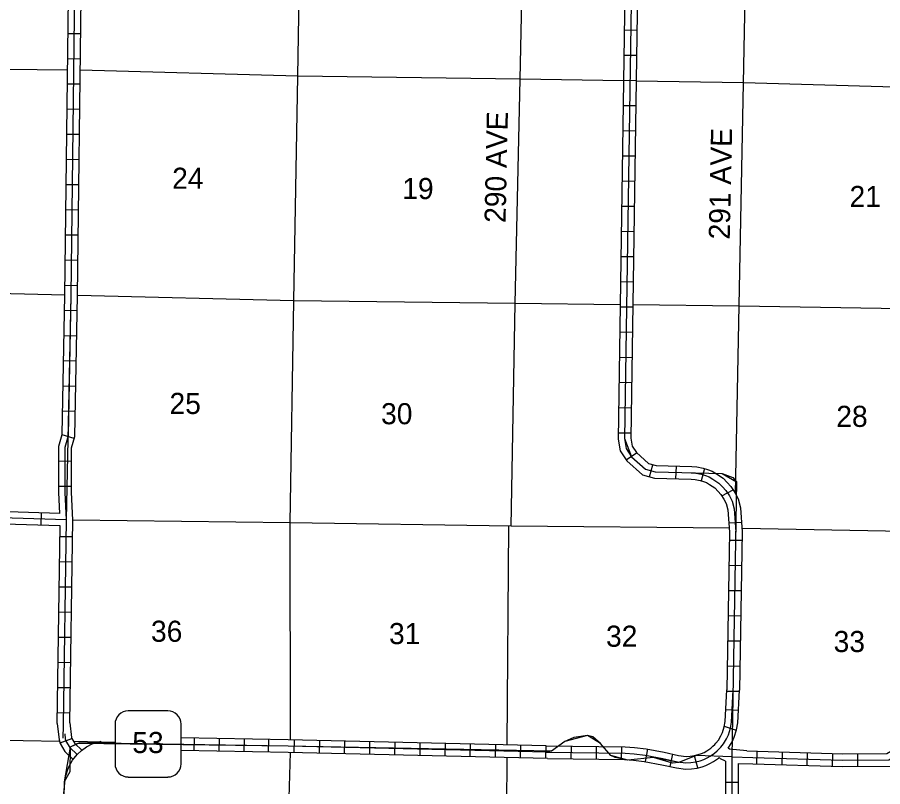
# Model space of a CAD drawing. Extents: x 949579 to 1405056, y 15751001 to 16136518.
# Drawn here: x 1276833 to 1297349, y 15858988 to 15877217 of the extents above; entities that cross this region are included whole.
import ezdxf

# ---------------------------------------------------------------- set-up
doc = ezdxf.new("R2010")
doc.units = 0
for name, color, linetype in [('L13', 7, 'Continuous'), ('L14', 7, 'Continuous'), ('L3', 7, 'Continuous'), ('L30', 7, 'Continuous'), ('L7', 7, 'Continuous'), ('L8', 7, 'Continuous')]:
    doc.layers.add(name, color=color, linetype=linetype)

msp = doc.modelspace()

# ---------------------------------------------------------------- linework, layer by layer
at = {"layer": 'L13'}
for p, q in [((1293862, 15865930), (1294093, 15877965)), ((1277956, 15870636), (1272980, 15870746)), ((1288450, 15859977), (1288485, 15865160)), ((1288380, 15849399), (1288448, 15859677))]:
    msp.add_line(p, q, dxfattribs=at)
for points in [[(1283312, 15860100), (1283305, 15865242), (1283389, 15870500), (1283483, 15875824), (1283567, 15881065), (1283595, 15883272)], [(1288542, 15865160), (1288635, 15870434), (1288753, 15875749), (1288862, 15880990), (1288880, 15881834)], [(1278023, 15875968), (1272969, 15876023), (1270865, 15876066)], [(1291206, 15875711), (1288753, 15875749), (1283483, 15875824), (1278323, 15875963)], [(1305497, 15875471), (1304555, 15875484), (1299284, 15875517), (1294048, 15875666), (1291506, 15875706)], [(1291126, 15870406), (1288635, 15870434), (1283389, 15870500), (1278256, 15870629)], [(1304460, 15870226), (1299242, 15870283), (1293947, 15870375), (1291426, 15870403)], [(1293719, 15865110), (1288542, 15865160), (1283305, 15865242), (1278147, 15865307)], [(1301620, 15864939), (1299116, 15865010), (1294029, 15865106)], [(1277832, 15860061), (1272656, 15860151), (1267386, 15860259), (1262117, 15860409), (1256873, 15860508), (1251470, 15860627), (1250413, 15860658)], [(1279151, 15860038), (1278171, 15860055)], [(1283070, 15849517), (1283161, 15854693), (1283308, 15859801)]]:
    msp.add_lwpolyline(points, dxfattribs=at)
at = {"layer": 'L3'}
for p, q in [((1291225, 15876920), (1291523, 15876916)), ((1291216, 15876324), (1291514, 15876319)), ((1291207, 15875727), (1291505, 15875723)), ((1291198, 15875131), (1291496, 15875126)), ((1291189, 15874534), (1291487, 15874530)), ((1291180, 15873938), (1291478, 15873933)), ((1291171, 15873341), (1291469, 15873337)), ((1291162, 15872744), (1291460, 15872740)), ((1291153, 15872148), (1291451, 15872143)), ((1291144, 15871551), (1291442, 15871547)), ((1291135, 15870955), (1291433, 15870950)), ((1291126, 15870358), (1291424, 15870354)), ((1291117, 15869762), (1291415, 15869757)), ((1291108, 15869165), (1291406, 15869161)), ((1291099, 15868569), (1291398, 15868564)), ((1291090, 15867972), (1291389, 15867968)), ((1291081, 15867376), (1291380, 15867371)), ((1291266, 15866734), (1291514, 15866901)), ((1291824, 15866330), (1291901, 15866618)), ((1292443, 15866285), (1292462, 15866582)), ((1293051, 15866241), (1293131, 15866535)), ((1293535, 15865881), (1293802, 15866021)), ((1293702, 15865239), (1294002, 15865259)), ((1293715, 15864832), (1294013, 15864827)), ((1293705, 15864236), (1294003, 15864231)), ((1293694, 15863639), (1293993, 15863634)), ((1293684, 15863043), (1293982, 15863038)), ((1293674, 15862446), (1293972, 15862441)), ((1293664, 15861850), (1293962, 15861845)), ((1293654, 15861253), (1293952, 15861248)), ((1280404, 15860783), (1279464, 15860783)), ((1293932, 15860795), (1293635, 15860810)), ((1279151, 15860469), (1279151, 15859530)), ((1280717, 15859530), (1280717, 15860469)), ((1293882, 15860323), (1293597, 15860413)), ((1283256, 15860102), (1280717, 15860142)), ((1281028, 15859838), (1281033, 15860136)), ((1281621, 15859828), (1281626, 15860127)), ((1282214, 15859819), (1282219, 15860117)), ((1282790, 15859810), (1282795, 15860108)), ((1283398, 15859799), (1283405, 15860097)), ((1283995, 15859785), (1284002, 15860083)), ((1284591, 15859770), (1284598, 15860069)), ((1285187, 15859756), (1285194, 15860054)), ((1285784, 15859742), (1285791, 15860040)), ((1286380, 15859728), (1286387, 15860026)), ((1286977, 15859713), (1286984, 15860011)), ((1287573, 15859699), (1287580, 15859997)), ((1288169, 15859685), (1288177, 15859983)), ((1288766, 15859670), (1288773, 15859969)), ((1289362, 15859656), (1289369, 15859954)), ((1289964, 15859648), (1289968, 15859947)), ((1290561, 15859641), (1290565, 15859939)), ((1291158, 15859633), (1291161, 15859932)), ((1283252, 15859802), (1280717, 15859842)), ((1291725, 15859583), (1291781, 15859876)), ((1292307, 15859467), (1292370, 15859758)), ((1292966, 15859435), (1292890, 15859723)), ((1279464, 15859217), (1280404, 15859217))]:
    msp.add_line(p, q, dxfattribs=at)
for points in [[(1291238, 15877821), (1291078, 15867224), (1291124, 15866945), (1291282, 15866708), (1291652, 15866375), (1291936, 15866299), (1292808, 15866276)], [(1291538, 15877844), (1291379, 15867246), (1291409, 15867058), (1291511, 15866906), (1291799, 15866646), (1291979, 15866598), (1292822, 15866576)], [(1292822, 15866576), (1292939, 15866568), (1293092, 15866537), (1293195, 15866506), (1293304, 15866464), (1293407, 15866404), (1293565, 15866296), (1293663, 15866192), (1293749, 15866103), (1293845, 15865955), (1293923, 15865807), (1293979, 15865595), (1294017, 15865028)], [(1292808, 15866276), (1292900, 15866270), (1293020, 15866246), (1293098, 15866222), (1293173, 15866193), (1293246, 15866150), (1293369, 15866066), (1293445, 15865985), (1293513, 15865915), (1293586, 15865804), (1293641, 15865697), (1293681, 15865546), (1293717, 15865020)], [(1292812, 15866426), (1292919, 15866419), (1293056, 15866391), (1293146, 15866364), (1293238, 15866329), (1293326, 15866277), (1293467, 15866181), (1293554, 15866089), (1293631, 15866009), (1293715, 15865879), (1293782, 15865752), (1293830, 15865571), (1293868, 15865017)], [(1293717, 15865020), (1293653, 15861283)], [(1294017, 15865028), (1293953, 15861273)], [(1289370, 15859805), (1291240, 15859781), (1291456, 15859765), (1291718, 15859736), (1292140, 15859656), (1292484, 15859581), (1292680, 15859557), (1292800, 15859558), (1292920, 15859577), (1293022, 15859604), (1293105, 15859633), (1293185, 15859668), (1293261, 15859711), (1293364, 15859785), (1293423, 15859834), (1293475, 15859885), (1293510, 15859923), (1293578, 15860007), (1293647, 15860123), (1293691, 15860214), (1293741, 15860372), (1293764, 15860515), (1293803, 15861276)], [(1289372, 15859955), (1291246, 15859931), (1291469, 15859915), (1291740, 15859885), (1292170, 15859803), (1292509, 15859729), (1292689, 15859707), (1292788, 15859708), (1292889, 15859724), (1292978, 15859747), (1293050, 15859773), (1293118, 15859802), (1293180, 15859838), (1293273, 15859904), (1293322, 15859945), (1293367, 15859989), (1293396, 15860021), (1293455, 15860093), (1293515, 15860194), (1293551, 15860269), (1293594, 15860406), (1293614, 15860530), (1293653, 15861283)], [(1293682, 15859897), (1293701, 15859921), (1293779, 15860052), (1293831, 15860159), (1293887, 15860337), (1293913, 15860499), (1293953, 15861273)], [(1277935, 15858826), (1277967, 15859157), (1277982, 15859243), (1278029, 15859399), (1278061, 15859473), (1278141, 15859614), (1278251, 15859750), (1278355, 15859848), (1278473, 15859931), (1278606, 15860000), (1278681, 15860024)], [(1279153, 15860017), (1278681, 15860024)], [(1289372, 15859955), (1283256, 15860102)], [(1289400, 15859654), (1283252, 15859802)], [(1294129, 15859834), (1293721, 15859877), (1293682, 15859897)], [(1289400, 15859654), (1291228, 15859632), (1291442, 15859616), (1291695, 15859588), (1292110, 15859509), (1292459, 15859433), (1292672, 15859407), (1292813, 15859408), (1292952, 15859430), (1293066, 15859460), (1293160, 15859493), (1293253, 15859534), (1293341, 15859585), (1293456, 15859666), (1293473, 15859680)], [(1293625, 15859589), (1293503, 15859651), (1293473, 15859680)]]:
    msp.add_lwpolyline(points, dxfattribs=at)
for centre, start, end in [((1279463, 15860470), 90.0012, 180.0012), ((1280402, 15860470), 359.9989, 89.9989), ((1279463, 15859531), 179.9989, 269.9989), ((1280402, 15859531), 270.0012, 0.0012)]:
    msp.add_arc(centre, 313, start, end, dxfattribs=at)
at = {"layer": 'L7'}
for points in [[(1296592, 15882794), (1295938, 15882563), (1295802, 15882432), (1295743, 15882341), (1295169, 15880858), (1294882, 15880079), (1294644, 15879791), (1294556, 15879493), (1294308, 15879105), (1294221, 15878865), (1294204, 15878298), (1294135, 15878166), (1294026, 15878109), (1293809, 15878088), (1293144, 15878206), (1291761, 15878245), (1291435, 15878200), (1291391, 15878076), (1291228, 15867235), (1291266, 15867001), (1291397, 15866807), (1291725, 15866510), (1291958, 15866448), (1293540, 15866407)], [(1291435, 15878200), (1291391, 15878076), (1291228, 15867235), (1291397, 15866807), (1291725, 15866510), (1291958, 15866448), (1293540, 15866407)], [(1293540, 15866407), (1293887, 15866210), (1293776, 15859694), (1292926, 15859724), (1292516, 15859564), (1291917, 15859681), (1291308, 15859616), (1290901, 15859731), (1290656, 15860010), (1290350, 15860198), (1289815, 15860056), (1289494, 15859828), (1283254, 15859952)], [(1293540, 15866407), (1293797, 15866311), (1293887, 15866210), (1293776, 15859694)], [(1277923, 15860136), (1277928, 15860448)], [(1277923, 15860136), (1277928, 15860448)], [(1293776, 15859694), (1292926, 15859724), (1292516, 15859564), (1292365, 15859549), (1291917, 15859681), (1291308, 15859616), (1291009, 15859679), (1290901, 15859731), (1290656, 15860010), (1290475, 15860171), (1290350, 15860198), (1290025, 15860153), (1289815, 15860056), (1289494, 15859828), (1289386, 15859805), (1283254, 15859952)], [(1283254, 15859952), (1278263, 15860014), (1278086, 15859925), (1277940, 15859102), (1277855, 15854770), (1277766, 15850187), (1277762, 15849476)], [(1283254, 15859952), (1278305, 15860030), (1278086, 15859925), (1278077, 15859342), (1277940, 15859102), (1277855, 15854770)], [(1293776, 15859694), (1293769, 15859083)], [(1293776, 15859694), (1293769, 15859083)], [(1293776, 15859694), (1294272, 15859680)], [(1293776, 15859694), (1294272, 15859680)]]:
    msp.add_lwpolyline(points, dxfattribs=at)
at = {"layer": 'L8'}
for p, q in [((1277956, 15870636), (1278056, 15878553)), ((1278256, 15870629), (1278356, 15878549)), ((1278333, 15876826), (1278035, 15876830)), ((1278326, 15876229), (1278027, 15876233)), ((1278318, 15875633), (1278020, 15875636)), ((1278311, 15875036), (1278012, 15875040)), ((1278303, 15874439), (1278005, 15874443)), ((1278296, 15873843), (1277997, 15873847)), ((1278288, 15873246), (1277990, 15873250)), ((1278280, 15872650), (1277982, 15872654)), ((1278273, 15872053), (1277975, 15872057)), ((1278265, 15871457), (1277967, 15871460)), ((1278258, 15870857), (1277959, 15870860)), ((1278248, 15870263), (1277950, 15870268)), ((1278237, 15869666), (1277939, 15869672)), ((1278226, 15869070), (1277928, 15869075)), ((1278215, 15868473), (1277917, 15868479)), ((1278204, 15867877), (1277906, 15867882)), ((1278181, 15867242), (1277894, 15867325)), ((1278115, 15866697), (1277816, 15866698)), ((1278114, 15866101), (1277816, 15866101)), ((1277396, 15865180), (1277405, 15865478)), ((1278140, 15864906), (1277842, 15864911)), ((1278132, 15864310), (1277833, 15864314)), ((1278123, 15863713), (1277825, 15863717)), ((1278115, 15863117), (1277816, 15863121)), ((1278106, 15862520), (1277808, 15862524)), ((1278098, 15861924), (1277799, 15861928)), ((1278089, 15861327), (1277791, 15861331)), ((1278081, 15860730), (1277782, 15860735)), ((1277852, 15860029), (1278124, 15860130)), ((1294368, 15859528), (1294377, 15859826)), ((1294964, 15859511), (1294973, 15859809)), ((1295561, 15859494), (1295569, 15859792)), ((1296157, 15859477), (1296166, 15859775)), ((1296759, 15859472), (1296757, 15859771)), ((1293625, 15859589), (1293619, 15859087)), ((1293924, 15859539), (1293919, 15859080)), ((1293619, 15859087), (1293568, 15854423)), ((1293620, 15859099), (1293919, 15859095)), ((1293919, 15859080), (1293869, 15854557))]:
    msp.add_line(p, q, dxfattribs=at)
for points in [[(1277997, 15865311), (1278106, 15870626), (1278206, 15878551), (1278305, 15883783)], [(1277928, 15860448), (1277997, 15865311), (1277965, 15865961), (1277966, 15867036), (1278045, 15867310), (1278106, 15870626), (1278206, 15878551)], [(1277997, 15865311), (1273104, 15865461), (1272964, 15865530), (1272835, 15865774), (1272754, 15865900), (1272829, 15870708), (1272898, 15873266), (1272866, 15873366), (1271284, 15875394), (1271152, 15875471), (1270972, 15875649), (1270625, 15875805), (1270343, 15875894), (1270212, 15876004), (1270196, 15876055), (1270212, 15877013)], [(1277839, 15865465), (1273141, 15865610), (1273074, 15865643), (1272964, 15865849), (1272904, 15865943), (1272978, 15870705), (1273046, 15873188)], [(1294272, 15859680), (1296400, 15859619), (1297492, 15859627), (1298325, 15860113), (1299066, 15860619), (1299832, 15861082), (1300902, 15861281), (1301693, 15861744), (1301765, 15864735), (1302050, 15864864), (1304234, 15864846), (1304377, 15864960), (1304461, 15868718), (1304424, 15869527), (1304606, 15869957), (1304534, 15870650), (1304518, 15872793)], [(1277845, 15865165), (1273067, 15865312), (1272854, 15865417), (1272705, 15865698), (1272603, 15865857), (1272677, 15870586)], [(1277839, 15865465), (1277815, 15865958), (1277816, 15867058), (1277895, 15867333), (1277956, 15870636)], [(1278147, 15865307), (1278115, 15865965), (1278116, 15867015), (1278194, 15867287), (1278256, 15870629)], [(1277928, 15860448), (1277997, 15865311), (1273104, 15865461)], [(1278079, 15860503), (1278147, 15865307)], [(1277778, 15860489), (1277845, 15865165)], [(1294129, 15859834), (1296402, 15859769), (1297451, 15859776), (1298245, 15860240), (1298985, 15860745), (1299778, 15861224), (1300839, 15861422), (1301304, 15861785), (1301545, 15861856), (1301622, 15865017)], [(1294272, 15859680), (1296400, 15859619), (1297492, 15859627), (1298325, 15860113), (1298325, 15860113), (1299066, 15860619), (1299832, 15861082), (1300902, 15861281), (1301374, 15861649), (1301693, 15861744), (1301765, 15864735)], [(1294270, 15859530), (1296399, 15859469), (1297533, 15859477), (1298405, 15859987), (1299147, 15860492), (1299886, 15860939), (1300965, 15861141), (1301444, 15861513), (1301840, 15861631)], [(1277778, 15860489), (1277822, 15860096), (1277846, 15860008), (1277962, 15859822), (1278156, 15859633)], [(1278079, 15860503), (1278118, 15860153), (1278124, 15860130), (1278198, 15860012), (1278360, 15859853)], [(1277957, 15860239), (1277970, 15860124), (1277985, 15860069), (1278080, 15859917), (1278251, 15859750)], [(1277959, 15859075), (1277967, 15859157), (1277982, 15859243), (1278029, 15859399), (1278061, 15859473), (1278141, 15859614), (1278251, 15859750), (1278355, 15859848), (1278473, 15859931), (1278606, 15860000), (1278818, 15860067)], [(1293924, 15859539), (1294270, 15859530)], [(1293769, 15859083), (1293718, 15854410), (1293660, 15851844), (1293642, 15851770), (1291984, 15851804), (1291426, 15851780), (1291080, 15851510), (1290943, 15849226)], [(1293769, 15859083), (1293718, 15854410), (1293660, 15851844), (1293642, 15851770), (1293642, 15851770), (1293542, 15851754), (1292017, 15851779), (1291426, 15851780), (1291080, 15851510), (1291036, 15851394), (1290978, 15849359)]]:
    msp.add_lwpolyline(points, dxfattribs=at)

# ---------------------------------------------------------------- texts
at = {"layer": 'L14'}
for s, p in [('24', (1280504, 15873154)), ('19', (1285959, 15872911)), ('21', (1296563, 15872723)), ('25', (1280441, 15867819)), ('30', (1285457, 15867576)), ('28', (1296249, 15867513)), ('36', (1280002, 15862421)), ('31', (1285645, 15862366)), ('32', (1290790, 15862304)), ('33', (1296186, 15862178))]:
    msp.add_text(s, height=500, rotation=0.0001, dxfattribs=at).set_placement(p)
at = {"layer": 'L3'}
msp.add_text('53', height=500, rotation=0.0001, dxfattribs=at).set_placement((1279559, 15859785))
at = {"layer": 'L30'}
for s, p in [('290 AVE', (1288408, 15872341)), ('291 AVE', (1293723, 15871949))]:
    msp.add_text(s, height=500, rotation=88.7533, dxfattribs=at).set_placement(p)

doc.saveas('drawing.dxf')
